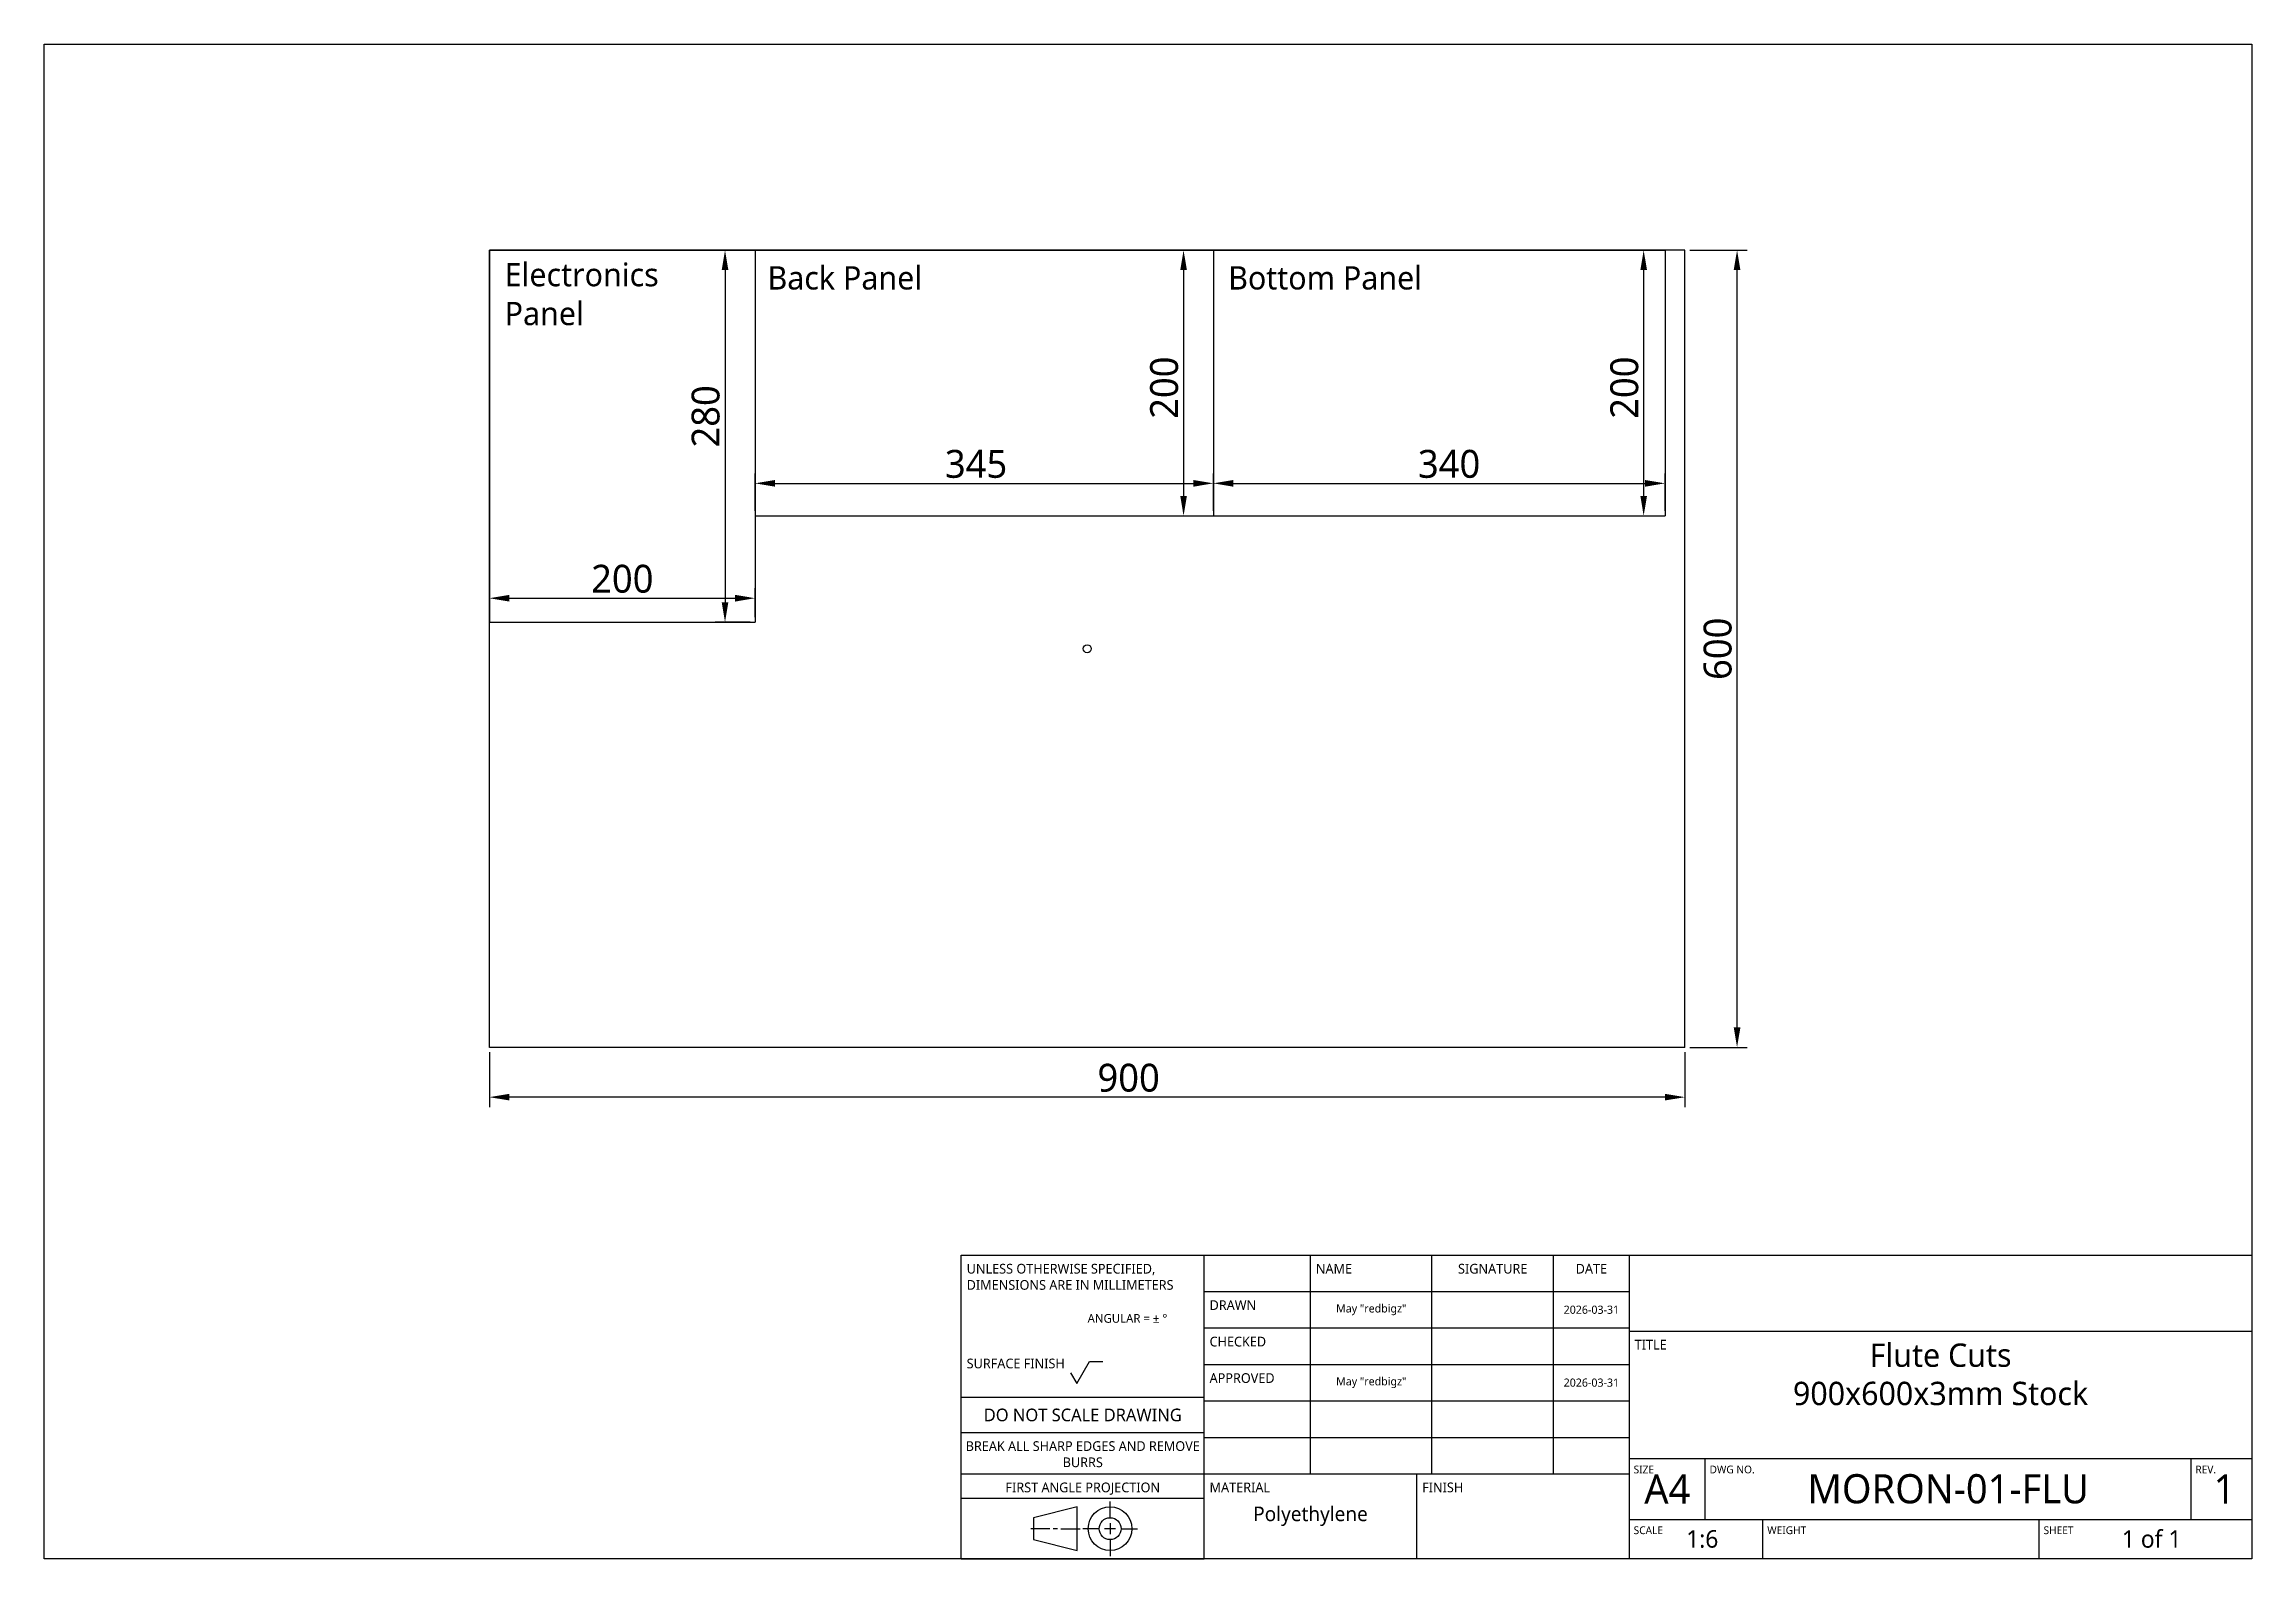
# Model space of a CAD drawing. Extents: x 20 to 297, y 10 to 200.
import ezdxf

# ---------------------------------------------------------------- set-up
doc = ezdxf.new("R2010")
doc.units = 0
doc.header["$LTSCALE"] = 12.7
doc.header["$MEASUREMENT"] = 0
doc.header["$PDMODE"] = 33
doc.header["$PDSIZE"] = 1
doc.layers.get('DEFPOINTS').update_dxf_attribs({"linetype": 'CONTINUOUS'})
for name, color, linetype in [('ANNOTATION_TEXT', 7, 'CONTINUOUS'), ('BORDER_FRAME', 7, 'CONTINUOUS'), ('MODELSKETCH_POINT', 7, 'CONTINUOUS'), ('MODELSKETCH_VISIBLE', 7, 'CONTINUOUS'), ('TITLE_BLOCK', 7, 'CONTINUOUS')]:
    doc.layers.add(name, color=color, linetype=linetype)
doc.styles.add('ONSHAPE-STANDARD', font='NotoSans-Regular.ttf')
doc.styles.add('ONSHAPE-STANDARD-DIMENSION', font='')
doc.styles.add('ONSHAPE-STANDARD-FIELDS', font='')
doc.styles.add('ONSHAPE-STANDARD-NOTESTYLE', font='NotoSans-Regular.ttf', dxfattribs={"height": 3.5})
doc.styles.get('ONSHAPE-STANDARD-DIMENSION').set_extended_font_data('Noto Sans')
doc.styles.get('ONSHAPE-STANDARD-FIELDS').set_extended_font_data('Noto Sans')
doc.dimstyles.new('ONSHAPE-ISO-25$0', dxfattribs={"dimtxt": 3.5, "dimasz": 2.5, "dimexe": 1.25, "dimexo": 0.625, "dimtad": 1, "dimtxsty": 'ONSHAPE-STANDARD-DIMENSION', "dimcen": 2.5, "dimclrd": 7, "dimclre": 7, "dimclrt": 7, "dimadec": 1, "dimazin": 3, "dimtfac": 1, "dimtmove": 0, "dimatfit": 3})

# ---------------------------------------------------------------- blocks, each defined once
blk = doc.blocks.new('*D1')
at = {"layer": 'ANNOTATION_TEXT', "color": 7}
for p, q in [((226.5, 174.16), (233.66, 174.16)), ((232.41, 76.66), (232.41, 171.66)), ((226.5, 74.16), (233.66, 74.16))]:
    blk.add_line(p, q, dxfattribs=at)
for points in [[(232.83, 171.66), (231.99, 171.66), (232.41, 174.16)], [(231.99, 76.66), (232.83, 76.66), (232.41, 74.16)]]:
    blk.add_solid(points, dxfattribs=at)
at = {"layer": 'DEFPOINTS', "color": 0}
for p in [(225.87, 174.16), (232.41, 174.16), (232.41, 174.16), (225.87, 74.16)]:
    blk.add_point(p, dxfattribs=at)
at = {"layer": 'ANNOTATION_TEXT', "color": 7, "insert": (229.99, 124.16), "char_height": 3.5, "attachment_point": 5, "rotation": 90, "style": 'ONSHAPE-STANDARD-DIMENSION'}
blk.add_mtext('600', dxfattribs=at)
blk = doc.blocks.new('*D2')
at = {"layer": 'ANNOTATION_TEXT', "color": 7}
for p, q in [((75.87, 73.54), (75.87, 66.66)), ((225.87, 73.54), (225.87, 66.66)), ((223.37, 67.91), (78.37, 67.91))]:
    blk.add_line(p, q, dxfattribs=at)
for points in [[(78.37, 68.33), (78.37, 67.5), (75.87, 67.91)], [(223.37, 67.5), (223.37, 68.33), (225.87, 67.91)]]:
    blk.add_solid(points, dxfattribs=at)
at = {"layer": 'DEFPOINTS', "color": 0}
for p in [(75.87, 74.16), (225.87, 74.16), (75.87, 67.91), (75.87, 67.91)]:
    blk.add_point(p, dxfattribs=at)
at = {"layer": 'ANNOTATION_TEXT', "color": 7, "insert": (156.07, 70.33), "char_height": 3.5, "attachment_point": 5, "style": 'ONSHAPE-STANDARD-DIMENSION'}
blk.add_mtext('900', dxfattribs=at)
blk = doc.blocks.new('*D3')
at = {"layer": 'ANNOTATION_TEXT', "color": 7}
for p, q in [((108.58, 174.16), (104.18, 174.16)), ((105.43, 171.66), (105.43, 130)), ((108.58, 127.5), (104.18, 127.5))]:
    blk.add_line(p, q, dxfattribs=at)
for points in [[(105.85, 171.66), (105.01, 171.66), (105.43, 174.16)], [(105.01, 130), (105.85, 130), (105.43, 127.5)]]:
    blk.add_solid(points, dxfattribs=at)
at = {"layer": 'DEFPOINTS', "color": 0}
for p in [(109.2, 174.16), (105.43, 127.5), (105.43, 127.5), (109.2, 127.5)]:
    blk.add_point(p, dxfattribs=at)
at = {"layer": 'ANNOTATION_TEXT', "color": 7, "insert": (103.01, 153.31), "char_height": 3.5, "attachment_point": 5, "rotation": 90, "style": 'ONSHAPE-STANDARD-DIMENSION'}
blk.add_mtext('280', dxfattribs=at)
blk = doc.blocks.new('*D4')
at = {"layer": 'ANNOTATION_TEXT', "color": 7}
for p, q in [((75.87, 128.12), (75.87, 131.75)), ((78.37, 130.5), (105.37, 130.5)), ((105.49, 130.5), (106.7, 130.5)), ((109.2, 128.12), (109.2, 131.75))]:
    blk.add_line(p, q, dxfattribs=at)
for points in [[(78.37, 130.92), (78.37, 130.08), (75.87, 130.5)], [(106.7, 130.08), (106.7, 130.92), (109.2, 130.5)]]:
    blk.add_solid(points, dxfattribs=at)
at = {"layer": 'DEFPOINTS', "color": 0}
for p in [(109.2, 130.5), (109.2, 130.5), (75.87, 127.5), (109.2, 127.5)]:
    blk.add_point(p, dxfattribs=at)
at = {"layer": 'ANNOTATION_TEXT', "color": 7, "insert": (92.54, 132.92), "char_height": 3.5, "attachment_point": 5, "style": 'ONSHAPE-STANDARD-DIMENSION'}
blk.add_mtext('200', dxfattribs=at)
blk = doc.blocks.new('*D5')
at = {"layer": 'ANNOTATION_TEXT', "color": 7}
for p, q in [((109.83, 174.16), (164.21, 174.16)), ((162.96, 171.66), (162.96, 143.33)), ((109.83, 140.83), (164.21, 140.83))]:
    blk.add_line(p, q, dxfattribs=at)
for points in [[(163.38, 171.66), (162.55, 171.66), (162.96, 174.16)], [(162.55, 143.33), (163.38, 143.33), (162.96, 140.83)]]:
    blk.add_solid(points, dxfattribs=at)
at = {"layer": 'DEFPOINTS', "color": 0}
for p in [(109.2, 174.16), (109.2, 140.83), (162.96, 140.83), (162.96, 140.83)]:
    blk.add_point(p, dxfattribs=at)
at = {"layer": 'ANNOTATION_TEXT', "color": 7, "insert": (160.54, 156.91), "char_height": 3.5, "attachment_point": 5, "rotation": 90, "style": 'ONSHAPE-STANDARD-DIMENSION'}
blk.add_mtext('200', dxfattribs=at)
blk = doc.blocks.new('*D6')
at = {"layer": 'ANNOTATION_TEXT', "color": 7}
for p, q in [((109.2, 141.45), (109.2, 146.16)), ((111.7, 144.91), (162.9, 144.91)), ((163.02, 144.91), (164.2, 144.91)), ((166.7, 141.45), (166.7, 146.16))]:
    blk.add_line(p, q, dxfattribs=at)
for points in [[(111.7, 145.33), (111.7, 144.49), (109.2, 144.91)], [(164.2, 144.49), (164.2, 145.33), (166.7, 144.91)]]:
    blk.add_solid(points, dxfattribs=at)
at = {"layer": 'DEFPOINTS', "color": 0}
for p in [(166.7, 144.91), (166.7, 144.91), (109.2, 140.83), (166.7, 140.83)]:
    blk.add_point(p, dxfattribs=at)
at = {"layer": 'ANNOTATION_TEXT', "color": 7, "insert": (136.93, 147.33), "char_height": 3.5, "attachment_point": 5, "style": 'ONSHAPE-STANDARD-DIMENSION'}
blk.add_mtext('345', dxfattribs=at)
blk = doc.blocks.new('*D7')
at = {"layer": 'ANNOTATION_TEXT', "color": 7}
for p, q in [((167.33, 174.16), (221.94, 174.16)), ((220.69, 171.66), (220.69, 143.33)), ((167.33, 140.83), (221.94, 140.83))]:
    blk.add_line(p, q, dxfattribs=at)
for points in [[(221.11, 171.66), (220.28, 171.66), (220.69, 174.16)], [(220.28, 143.33), (221.11, 143.33), (220.69, 140.83)]]:
    blk.add_solid(points, dxfattribs=at)
at = {"layer": 'DEFPOINTS', "color": 0}
for p in [(166.7, 174.16), (166.7, 140.83), (220.69, 140.83), (220.69, 140.83)]:
    blk.add_point(p, dxfattribs=at)
at = {"layer": 'ANNOTATION_TEXT', "color": 7, "insert": (218.28, 156.91), "char_height": 3.5, "attachment_point": 5, "rotation": 90, "style": 'ONSHAPE-STANDARD-DIMENSION'}
blk.add_mtext('200', dxfattribs=at)
blk = doc.blocks.new('*D8')
at = {"layer": 'ANNOTATION_TEXT', "color": 7}
for p, q in [((166.7, 141.45), (166.7, 146.16)), ((169.2, 144.91), (220.63, 144.91)), ((220.76, 144.91), (220.87, 144.91)), ((223.37, 141.45), (223.37, 146.16))]:
    blk.add_line(p, q, dxfattribs=at)
for points in [[(169.2, 145.33), (169.2, 144.49), (166.7, 144.91)], [(220.87, 144.49), (220.87, 145.33), (223.37, 144.91)]]:
    blk.add_solid(points, dxfattribs=at)
at = {"layer": 'DEFPOINTS', "color": 0}
for p in [(223.37, 144.91), (223.37, 144.91), (166.7, 140.83), (223.37, 140.83)]:
    blk.add_point(p, dxfattribs=at)
at = {"layer": 'ANNOTATION_TEXT', "color": 7, "insert": (196.28, 147.33), "char_height": 3.5, "attachment_point": 5, "style": 'ONSHAPE-STANDARD-DIMENSION'}
blk.add_mtext('340', dxfattribs=at)

msp = doc.modelspace()

# ---------------------------------------------------------------- linework, layer by layer
at = {"layer": 'BORDER_FRAME'}
for p, q in [((20, 10), (20, 200)), ((20, 200), (297, 200)), ((297, 200), (297, 10)), ((297, 10), (20, 10))]:
    msp.add_line(p, q, dxfattribs=at)
at = {"layer": 'MODELSKETCH_POINT'}
msp.add_circle((150.8712, 124.1621), 0.5, dxfattribs=at)
at = {"layer": 'MODELSKETCH_VISIBLE'}
for p, q in [((75.8712, 174.1621), (75.8712, 127.4954)), ((75.8712, 174.1621), (109.2045, 174.1621)), ((75.8712, 74.1621), (75.8712, 174.1621)), ((225.8712, 174.1621), (75.8712, 174.1621)), ((109.2045, 174.1621), (109.2045, 140.8287)), ((109.2045, 174.1621), (109.2045, 127.4954)), ((109.2045, 174.1621), (166.7045, 174.1621)), ((166.7045, 174.1621), (223.3712, 174.1621)), ((166.7045, 174.1621), (166.7045, 140.8287)), ((166.7045, 174.1621), (166.7045, 140.8287)), ((223.3712, 174.1621), (223.3712, 140.8287)), ((225.8712, 74.1621), (225.8712, 174.1621)), ((109.2045, 140.8287), (166.7045, 140.8287)), ((166.7045, 140.8287), (223.3712, 140.8287)), ((75.8712, 127.4954), (109.2045, 127.4954)), ((225.8712, 74.1621), (75.8712, 74.1621))]:
    msp.add_line(p, q, dxfattribs=at)
at = {"layer": 'TITLE_BLOCK'}
for p, q in [((135.075, 10), (135.075, 48.1)), ((135.075, 48.1), (165.555, 48.1)), ((165.555, 10), (165.555, 48.1)), ((165.555, 48.1), (218.895, 48.1)), ((178.89, 20.668), (178.89, 48.1)), ((194.13, 20.668), (194.13, 48.1)), ((209.37, 20.668), (209.37, 48.1)), ((218.895, 10), (218.895, 48.1)), ((218.895, 48.1), (297, 48.1)), ((165.555, 43.528), (218.895, 43.528)), ((165.555, 38.956), (218.895, 38.956)), ((218.895, 38.575), (297, 38.575)), ((148.791, 33.3172), (149.553, 31.9974)), ((149.553, 31.9974), (151.1532, 34.769)), ((151.1532, 34.769), (152.8296, 34.769)), ((165.555, 34.384), (218.895, 34.384)), ((135.075, 30.2692), (165.555, 30.2692)), ((165.555, 29.812), (218.895, 29.812)), ((135.075, 25.8496), (165.555, 25.8496)), ((165.555, 25.24), (218.895, 25.24)), ((218.895, 22.573), (297, 22.573)), ((228.42, 14.953), (228.42, 22.573)), ((289.38, 14.953), (289.38, 22.573)), ((135.075, 20.668), (165.555, 20.668)), ((165.555, 20.668), (218.895, 20.668)), ((192.225, 10), (192.225, 20.668)), ((135.075, 17.62), (165.555, 17.62)), ((153.744, 15.1511), (153.744, 17.2085)), ((149.6292, 16.5227), (144.1428, 15.1511)), ((144.1428, 15.1511), (144.1428, 12.4079)), ((149.6292, 11.0363), (149.6292, 16.5227)), ((153.744, 14.4653), (153.744, 13.0937)), ((218.895, 14.953), (297, 14.953)), ((235.659, 10), (235.659, 14.953)), ((270.33, 10), (270.33, 14.953)), ((146.2002, 13.7795), (143.7999, 13.7795)), ((144.1428, 12.4079), (149.6292, 11.0363)), ((147.1603, 13.7795), (146.6117, 13.7795)), ((147.5718, 13.7795), (149.9721, 13.7795)), ((152.3724, 13.7795), (150.315, 13.7795)), ((154.4298, 13.7795), (153.0582, 13.7795)), ((153.744, 12.4079), (153.744, 10.3505)), ((155.1156, 13.7795), (157.173, 13.7795)), ((135.075, 10), (165.555, 10))]:
    msp.add_line(p, q, dxfattribs=at)
for radius in [2.7432, 1.3716]:
    msp.add_circle((153.744, 13.7795), radius, dxfattribs=at)

# ---------------------------------------------------------------- texts
at = {"layer": 'ANNOTATION_TEXT', "char_height": 2.9261, "attachment_point": 1, "style": 'ONSHAPE-STANDARD-NOTESTYLE'}
for s, insert, width in [('Electronics\\PPanel', (77.7804, 172.554), 20.996561), ('Back Panel', (110.7606, 172.1493), 20.996561), ('Bottom Panel', (168.5603, 172.1493), 26.053851)]:
    msp.add_mtext(s, dxfattribs=dict(at, insert=insert, width=width))
at = {"layer": 'TITLE_BLOCK'}
for s, insert, char_height, width, attachment_point, style in [('UNLESS OTHERWISE SPECIFIED, DIMENSIONS ARE IN MILLIMETERS', (135.7456, 47.0027), 1.2192, 29.8704, 1, 'ONSHAPE-STANDARD'), ('NAME', (179.5606, 47.0027), 1.2192, 14.9352, 1, 'ONSHAPE-STANDARD'), ('SIGNATURE', (201.75, 47.0027), 1.2192, 14.9352, 2, 'ONSHAPE-STANDARD'), ('DATE', (214.1325, 47.0027), 1.2192, 9.3345, 2, 'ONSHAPE-STANDARD'), ('DRAWN', (166.2256, 42.4307), 1.2192, 13.0683, 1, 'ONSHAPE-STANDARD'), ('May "redbigz"', (186.51, 41.242), 1.024128, 15.24, 5, 'ONSHAPE-STANDARD-FIELDS'), ('2026-03-31', (214.1325, 41.242), 1.02413, 9.525, 5, 'ONSHAPE-STANDARD-FIELDS'), ('^JANGULAR = ± °^J', (150.9185, 42.5404), 1.09728, 14.9352, 1, 'ONSHAPE-STANDARD'), ('CHECKED', (166.2256, 37.8587), 1.2192, 13.0683, 1, 'ONSHAPE-STANDARD'), ('TITLE', (219.5656, 37.4777), 1.2192, 9.3345, 1, 'ONSHAPE-STANDARD'), ('Flute Cuts', (257.9475, 35.527), 2.92608, 70.485, 5, 'ONSHAPE-STANDARD-FIELDS'), ('SURFACE FINISH', (135.7456, 35.1155), 1.2192, 14.9352, 1, 'ONSHAPE-STANDARD'), ('APPROVED', (166.2256, 33.2867), 1.2192, 13.0683, 1, 'ONSHAPE-STANDARD'), ('May "redbigz"', (186.51, 32.098), 1.024128, 15.24, 5, 'ONSHAPE-STANDARD-FIELDS'), ('2026-03-31', (214.1325, 32.098), 1.02413, 9.525, 5, 'ONSHAPE-STANDARD-FIELDS'), ('900x600x3mm Stock', (257.9475, 30.7264), 2.92608, 70.485, 5, 'ONSHAPE-STANDARD-FIELDS'), ('DO NOT SCALE DRAWING', (150.315, 28.8427), 1.58496, 29.8704, 2, 'ONSHAPE-STANDARD'), ('BREAK ALL SHARP EDGES AND REMOVE BURRS', (150.315, 24.7523), 1.2192, 29.8704, 2, 'ONSHAPE-STANDARD'), ('FIRST ANGLE PROJECTION', (150.315, 19.5707), 1.2192, 29.8704, 2, 'ONSHAPE-STANDARD'), ('MATERIAL', (166.2256, 19.5707), 1.2192, 26.1366, 1, 'ONSHAPE-STANDARD'), ('FINISH', (192.8956, 19.5707), 1.2192, 26.1366, 1, 'ONSHAPE-STANDARD'), ('SIZE', (219.4314, 21.6952), 0.97536, 9.3345, 1, 'ONSHAPE-STANDARD'), ('A4', (223.6575, 18.763), 3.6576, 9.525, 5, 'ONSHAPE-STANDARD-FIELDS'), ('DWG NO.', (228.9564, 21.6952), 0.97536, 59.7408, 1, 'ONSHAPE-STANDARD'), ('MORON-01-FLU', (258.9, 18.763), 3.6576, 60.96, 5, 'ONSHAPE-STANDARD-FIELDS'), ('REV.', (289.9164, 21.6952), 0.97536, 7.4676, 1, 'ONSHAPE-STANDARD'), ('1', (293.571, 18.763), 3.6576, 6.858, 5, 'ONSHAPE-STANDARD-FIELDS'), ('Polyethylene ', (178.89, 15.334), 1.8288, 26.67, 5, 'ONSHAPE-STANDARD-FIELDS'), ('SCALE', (219.4314, 14.0752), 0.97536, 16.42872, 1, 'ONSHAPE-STANDARD'), ('WEIGHT', (236.1954, 14.0752), 0.97536, 33.97758, 1, 'ONSHAPE-STANDARD'), ('SHEET', (270.8664, 14.0752), 0.97536, 26.1366, 1, 'ONSHAPE-STANDARD'), ('1:6', (228.039, 12.4765), 2.19456, 15.24, 5, 'ONSHAPE-STANDARD-FIELDS'), ('1 of 1', (284.427, 12.4765), 2.19456, 25.146, 5, 'ONSHAPE-STANDARD-FIELDS')]:
    msp.add_mtext(s, dxfattribs=dict(at, insert=insert, char_height=char_height, width=width, attachment_point=attachment_point, style=style))

# ---------------------------------------------------------------- dimensions: what is measured, and where the dimension line sits
at = {"layer": 'ANNOTATION_TEXT'}
for base, p1, p2, angle, picture, middle in [((105.4304, 127.4954), (109.2045, 174.1621), (109.2045, 127.4954), 270, '*D3', (105.4304, 153.3141)), ((162.9625, 140.8287), (109.2045, 174.1621), (109.2045, 140.8287), 270, '*D5', (162.9625, 156.9069)), ((220.6947, 140.8287), (166.7045, 174.1621), (166.7045, 140.8287), 270, '*D7', (220.6947, 156.9069)), ((232.4088, 174.1621), (225.8712, 74.1621), (225.8712, 174.1621), 90, '*D1', (232.4088, 124.1621)), ((166.7045, 144.9092), (109.2045, 140.8287), (166.7045, 140.8287), 0, '*D6', (136.929, 144.9092)), ((223.3712, 144.9092), (166.7045, 140.8287), (223.3712, 140.8287), 0, '*D8', (196.2828, 144.9092)), ((109.2045, 130.5009), (75.8712, 127.4954), (109.2045, 127.4954), 0, '*D4', (92.5378, 130.5009)), ((75.8712, 67.9129), (225.8712, 74.1621), (75.8712, 74.1621), 180, '*D2', (156.0707, 67.9129))]:
    dim = msp.add_linear_dim(base=base, p1=p1, p2=p2, angle=angle, dimstyle='ONSHAPE-ISO-25$0', override={"dimlfac": 6, "dimpost": ''}, dxfattribs=at)
    dim.commit()
    dim.dimension.update_dxf_attribs({"geometry": picture, "text_midpoint": middle, "dimtype": 161})

doc.saveas('drawing.dxf')
